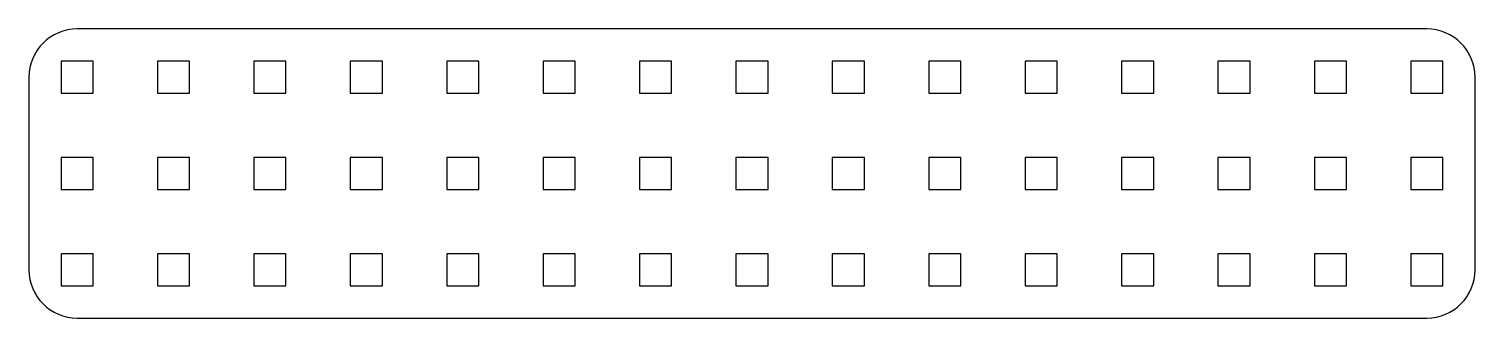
# Model space of a CAD drawing. Header units: millimetres. Extents: x 5 to 140, y 270 to 297.
import ezdxf

# ---------------------------------------------------------------- set-up
doc = ezdxf.new("R2010")
doc.units = ezdxf.units.MM
doc.layers.add('Default', color=7, linetype='Continuous')

# ---------------------------------------------------------------- blocks, each defined once
blk = doc.blocks.new('SE')
at = {"layer": 'Default', "color": 7, "linetype": 'Continuous'}
for p, q in [((7.89, 294.07), (7.89, 291.07)), ((10.89, 294.07), (7.89, 294.07)), ((10.89, 291.07), (10.89, 294.07)), ((7.89, 291.07), (10.89, 291.07))]:
    blk.add_line(p, q, dxfattribs=at)
blk = doc.blocks.new('SE1')
at = {"layer": 'Default', "color": 7, "linetype": 'Continuous'}
for p, q in [((16.89, 294.07), (16.89, 291.07)), ((19.89, 294.07), (16.89, 294.07)), ((19.89, 291.07), (19.89, 294.07)), ((16.89, 291.07), (19.89, 291.07))]:
    blk.add_line(p, q, dxfattribs=at)
blk = doc.blocks.new('SE2')
at = {"layer": 'Default', "color": 7, "linetype": 'Continuous'}
for p, q in [((25.89, 294.07), (25.89, 291.07)), ((28.89, 294.07), (25.89, 294.07)), ((28.89, 291.07), (28.89, 294.07)), ((25.89, 291.07), (28.89, 291.07))]:
    blk.add_line(p, q, dxfattribs=at)
blk = doc.blocks.new('SE3')
at = {"layer": 'Default', "color": 7, "linetype": 'Continuous'}
for p, q in [((34.89, 294.07), (34.89, 291.07)), ((37.89, 294.07), (34.89, 294.07)), ((37.89, 291.07), (37.89, 294.07)), ((34.89, 291.07), (37.89, 291.07))]:
    blk.add_line(p, q, dxfattribs=at)
blk = doc.blocks.new('SE4')
at = {"layer": 'Default', "color": 7, "linetype": 'Continuous'}
for p, q in [((43.89, 294.07), (43.89, 291.07)), ((46.89, 294.07), (43.89, 294.07)), ((46.89, 291.07), (46.89, 294.07)), ((43.89, 291.07), (46.89, 291.07))]:
    blk.add_line(p, q, dxfattribs=at)
blk = doc.blocks.new('SE5')
at = {"layer": 'Default', "color": 7, "linetype": 'Continuous'}
for p, q in [((52.89, 294.07), (52.89, 291.07)), ((55.89, 294.07), (52.89, 294.07)), ((55.89, 291.07), (55.89, 294.07)), ((52.89, 291.07), (55.89, 291.07))]:
    blk.add_line(p, q, dxfattribs=at)
blk = doc.blocks.new('SE6')
at = {"layer": 'Default', "color": 7, "linetype": 'Continuous'}
for p, q in [((61.89, 294.07), (61.89, 291.07)), ((64.89, 294.07), (61.89, 294.07)), ((64.89, 291.07), (64.89, 294.07)), ((61.89, 291.07), (64.89, 291.07))]:
    blk.add_line(p, q, dxfattribs=at)
blk = doc.blocks.new('SE7')
at = {"layer": 'Default', "color": 7, "linetype": 'Continuous'}
for p, q in [((70.89, 294.07), (70.89, 291.07)), ((73.89, 294.07), (70.89, 294.07)), ((73.89, 291.07), (73.89, 294.07)), ((70.89, 291.07), (73.89, 291.07))]:
    blk.add_line(p, q, dxfattribs=at)
blk = doc.blocks.new('SE8')
at = {"layer": 'Default', "color": 7, "linetype": 'Continuous'}
for p, q in [((79.89, 294.07), (79.89, 291.07)), ((82.89, 294.07), (79.89, 294.07)), ((82.89, 291.07), (82.89, 294.07)), ((79.89, 291.07), (82.89, 291.07))]:
    blk.add_line(p, q, dxfattribs=at)
blk = doc.blocks.new('SE9')
at = {"layer": 'Default', "color": 7, "linetype": 'Continuous'}
for p, q in [((88.89, 294.07), (88.89, 291.07)), ((91.89, 294.07), (88.89, 294.07)), ((91.89, 291.07), (91.89, 294.07)), ((88.89, 291.07), (91.89, 291.07))]:
    blk.add_line(p, q, dxfattribs=at)
blk = doc.blocks.new('SE10')
at = {"layer": 'Default', "color": 7, "linetype": 'Continuous'}
for p, q in [((97.89, 294.07), (97.89, 291.07)), ((100.89, 294.07), (97.89, 294.07)), ((100.89, 291.07), (100.89, 294.07)), ((97.89, 291.07), (100.89, 291.07))]:
    blk.add_line(p, q, dxfattribs=at)
blk = doc.blocks.new('SE11')
at = {"layer": 'Default', "color": 7, "linetype": 'Continuous'}
for p, q in [((106.89, 294.07), (106.89, 291.07)), ((109.89, 294.07), (106.89, 294.07)), ((109.89, 291.07), (109.89, 294.07)), ((106.89, 291.07), (109.89, 291.07))]:
    blk.add_line(p, q, dxfattribs=at)
blk = doc.blocks.new('SE12')
at = {"layer": 'Default', "color": 7, "linetype": 'Continuous'}
for p, q in [((115.89, 294.07), (115.89, 291.07)), ((118.89, 294.07), (115.89, 294.07)), ((118.89, 291.07), (118.89, 294.07)), ((115.89, 291.07), (118.89, 291.07))]:
    blk.add_line(p, q, dxfattribs=at)
blk = doc.blocks.new('SE13')
at = {"layer": 'Default', "color": 7, "linetype": 'Continuous'}
for p, q in [((124.89, 294.07), (124.89, 291.07)), ((127.89, 294.07), (124.89, 294.07)), ((127.89, 291.07), (127.89, 294.07)), ((124.89, 291.07), (127.89, 291.07))]:
    blk.add_line(p, q, dxfattribs=at)
blk = doc.blocks.new('SE14')
at = {"layer": 'Default', "color": 7, "linetype": 'Continuous'}
for p, q in [((133.89, 294.07), (133.89, 291.07)), ((136.89, 294.07), (133.89, 294.07)), ((136.89, 291.07), (136.89, 294.07)), ((133.89, 291.07), (136.89, 291.07))]:
    blk.add_line(p, q, dxfattribs=at)
blk = doc.blocks.new('SE15')
at = {"layer": 'Default', "color": 7, "linetype": 'Continuous'}
for p, q in [((7.89, 285.07), (7.89, 282.07)), ((10.89, 285.07), (7.89, 285.07)), ((10.89, 282.07), (10.89, 285.07)), ((7.89, 282.07), (10.89, 282.07))]:
    blk.add_line(p, q, dxfattribs=at)
blk = doc.blocks.new('SE16')
at = {"layer": 'Default', "color": 7, "linetype": 'Continuous'}
for p, q in [((16.89, 285.07), (16.89, 282.07)), ((19.89, 285.07), (16.89, 285.07)), ((19.89, 282.07), (19.89, 285.07)), ((16.89, 282.07), (19.89, 282.07))]:
    blk.add_line(p, q, dxfattribs=at)
blk = doc.blocks.new('SE17')
at = {"layer": 'Default', "color": 7, "linetype": 'Continuous'}
for p, q in [((25.89, 285.07), (25.89, 282.07)), ((28.89, 285.07), (25.89, 285.07)), ((28.89, 282.07), (28.89, 285.07)), ((25.89, 282.07), (28.89, 282.07))]:
    blk.add_line(p, q, dxfattribs=at)
blk = doc.blocks.new('SE18')
at = {"layer": 'Default', "color": 7, "linetype": 'Continuous'}
for p, q in [((34.89, 285.07), (34.89, 282.07)), ((37.89, 285.07), (34.89, 285.07)), ((37.89, 282.07), (37.89, 285.07)), ((34.89, 282.07), (37.89, 282.07))]:
    blk.add_line(p, q, dxfattribs=at)
blk = doc.blocks.new('SE19')
at = {"layer": 'Default', "color": 7, "linetype": 'Continuous'}
for p, q in [((43.89, 285.07), (43.89, 282.07)), ((46.89, 285.07), (43.89, 285.07)), ((46.89, 282.07), (46.89, 285.07)), ((43.89, 282.07), (46.89, 282.07))]:
    blk.add_line(p, q, dxfattribs=at)
blk = doc.blocks.new('SE20')
at = {"layer": 'Default', "color": 7, "linetype": 'Continuous'}
for p, q in [((52.89, 285.07), (52.89, 282.07)), ((55.89, 285.07), (52.89, 285.07)), ((55.89, 282.07), (55.89, 285.07)), ((52.89, 282.07), (55.89, 282.07))]:
    blk.add_line(p, q, dxfattribs=at)
blk = doc.blocks.new('SE21')
at = {"layer": 'Default', "color": 7, "linetype": 'Continuous'}
for p, q in [((61.89, 285.07), (61.89, 282.07)), ((64.89, 285.07), (61.89, 285.07)), ((64.89, 282.07), (64.89, 285.07)), ((61.89, 282.07), (64.89, 282.07))]:
    blk.add_line(p, q, dxfattribs=at)
blk = doc.blocks.new('SE22')
at = {"layer": 'Default', "color": 7, "linetype": 'Continuous'}
for p, q in [((70.89, 285.07), (70.89, 282.07)), ((73.89, 285.07), (70.89, 285.07)), ((73.89, 282.07), (73.89, 285.07)), ((70.89, 282.07), (73.89, 282.07))]:
    blk.add_line(p, q, dxfattribs=at)
blk = doc.blocks.new('SE23')
at = {"layer": 'Default', "color": 7, "linetype": 'Continuous'}
for p, q in [((79.89, 285.07), (79.89, 282.07)), ((82.89, 285.07), (79.89, 285.07)), ((82.89, 282.07), (82.89, 285.07)), ((79.89, 282.07), (82.89, 282.07))]:
    blk.add_line(p, q, dxfattribs=at)
blk = doc.blocks.new('SE24')
at = {"layer": 'Default', "color": 7, "linetype": 'Continuous'}
for p, q in [((88.89, 285.07), (88.89, 282.07)), ((91.89, 285.07), (88.89, 285.07)), ((91.89, 282.07), (91.89, 285.07)), ((88.89, 282.07), (91.89, 282.07))]:
    blk.add_line(p, q, dxfattribs=at)
blk = doc.blocks.new('SE25')
at = {"layer": 'Default', "color": 7, "linetype": 'Continuous'}
for p, q in [((97.89, 285.07), (97.89, 282.07)), ((100.89, 285.07), (97.89, 285.07)), ((100.89, 282.07), (100.89, 285.07)), ((97.89, 282.07), (100.89, 282.07))]:
    blk.add_line(p, q, dxfattribs=at)
blk = doc.blocks.new('SE26')
at = {"layer": 'Default', "color": 7, "linetype": 'Continuous'}
for p, q in [((106.89, 285.07), (106.89, 282.07)), ((109.89, 285.07), (106.89, 285.07)), ((109.89, 282.07), (109.89, 285.07)), ((106.89, 282.07), (109.89, 282.07))]:
    blk.add_line(p, q, dxfattribs=at)
blk = doc.blocks.new('SE27')
at = {"layer": 'Default', "color": 7, "linetype": 'Continuous'}
for p, q in [((115.89, 285.07), (115.89, 282.07)), ((118.89, 285.07), (115.89, 285.07)), ((118.89, 282.07), (118.89, 285.07)), ((115.89, 282.07), (118.89, 282.07))]:
    blk.add_line(p, q, dxfattribs=at)
blk = doc.blocks.new('SE28')
at = {"layer": 'Default', "color": 7, "linetype": 'Continuous'}
for p, q in [((124.89, 285.07), (124.89, 282.07)), ((127.89, 285.07), (124.89, 285.07)), ((127.89, 282.07), (127.89, 285.07)), ((124.89, 282.07), (127.89, 282.07))]:
    blk.add_line(p, q, dxfattribs=at)
blk = doc.blocks.new('SE29')
at = {"layer": 'Default', "color": 7, "linetype": 'Continuous'}
for p, q in [((133.89, 285.07), (133.89, 282.07)), ((136.89, 285.07), (133.89, 285.07)), ((136.89, 282.07), (136.89, 285.07)), ((133.89, 282.07), (136.89, 282.07))]:
    blk.add_line(p, q, dxfattribs=at)
blk = doc.blocks.new('SE30')
at = {"layer": 'Default', "color": 7, "linetype": 'Continuous'}
for p, q in [((7.89, 276.07), (7.89, 273.07)), ((10.89, 276.07), (7.89, 276.07)), ((10.89, 273.07), (10.89, 276.07)), ((7.89, 273.07), (10.89, 273.07))]:
    blk.add_line(p, q, dxfattribs=at)
blk = doc.blocks.new('SE31')
at = {"layer": 'Default', "color": 7, "linetype": 'Continuous'}
for p, q in [((16.89, 276.07), (16.89, 273.07)), ((19.89, 276.07), (16.89, 276.07)), ((19.89, 273.07), (19.89, 276.07)), ((16.89, 273.07), (19.89, 273.07))]:
    blk.add_line(p, q, dxfattribs=at)
blk = doc.blocks.new('SE32')
at = {"layer": 'Default', "color": 7, "linetype": 'Continuous'}
for p, q in [((25.89, 276.07), (25.89, 273.07)), ((28.89, 276.07), (25.89, 276.07)), ((28.89, 273.07), (28.89, 276.07)), ((25.89, 273.07), (28.89, 273.07))]:
    blk.add_line(p, q, dxfattribs=at)
blk = doc.blocks.new('SE33')
at = {"layer": 'Default', "color": 7, "linetype": 'Continuous'}
for p, q in [((34.89, 276.07), (34.89, 273.07)), ((37.89, 276.07), (34.89, 276.07)), ((37.89, 273.07), (37.89, 276.07)), ((34.89, 273.07), (37.89, 273.07))]:
    blk.add_line(p, q, dxfattribs=at)
blk = doc.blocks.new('SE34')
at = {"layer": 'Default', "color": 7, "linetype": 'Continuous'}
for p, q in [((43.89, 276.07), (43.89, 273.07)), ((46.89, 276.07), (43.89, 276.07)), ((46.89, 273.07), (46.89, 276.07)), ((43.89, 273.07), (46.89, 273.07))]:
    blk.add_line(p, q, dxfattribs=at)
blk = doc.blocks.new('SE35')
at = {"layer": 'Default', "color": 7, "linetype": 'Continuous'}
for p, q in [((52.89, 276.07), (52.89, 273.07)), ((55.89, 276.07), (52.89, 276.07)), ((55.89, 273.07), (55.89, 276.07)), ((52.89, 273.07), (55.89, 273.07))]:
    blk.add_line(p, q, dxfattribs=at)
blk = doc.blocks.new('SE36')
at = {"layer": 'Default', "color": 7, "linetype": 'Continuous'}
for p, q in [((61.89, 276.07), (61.89, 273.07)), ((64.89, 276.07), (61.89, 276.07)), ((64.89, 273.07), (64.89, 276.07)), ((61.89, 273.07), (64.89, 273.07))]:
    blk.add_line(p, q, dxfattribs=at)
blk = doc.blocks.new('SE37')
at = {"layer": 'Default', "color": 7, "linetype": 'Continuous'}
for p, q in [((70.89, 276.07), (70.89, 273.07)), ((73.89, 276.07), (70.89, 276.07)), ((73.89, 273.07), (73.89, 276.07)), ((70.89, 273.07), (73.89, 273.07))]:
    blk.add_line(p, q, dxfattribs=at)
blk = doc.blocks.new('SE38')
at = {"layer": 'Default', "color": 7, "linetype": 'Continuous'}
for p, q in [((79.89, 276.07), (79.89, 273.07)), ((82.89, 276.07), (79.89, 276.07)), ((82.89, 273.07), (82.89, 276.07)), ((79.89, 273.07), (82.89, 273.07))]:
    blk.add_line(p, q, dxfattribs=at)
blk = doc.blocks.new('SE39')
at = {"layer": 'Default', "color": 7, "linetype": 'Continuous'}
for p, q in [((88.89, 276.07), (88.89, 273.07)), ((91.89, 276.07), (88.89, 276.07)), ((91.89, 273.07), (91.89, 276.07)), ((88.89, 273.07), (91.89, 273.07))]:
    blk.add_line(p, q, dxfattribs=at)
blk = doc.blocks.new('SE40')
at = {"layer": 'Default', "color": 7, "linetype": 'Continuous'}
for p, q in [((97.89, 276.07), (97.89, 273.07)), ((100.89, 276.07), (97.89, 276.07)), ((100.89, 273.07), (100.89, 276.07)), ((97.89, 273.07), (100.89, 273.07))]:
    blk.add_line(p, q, dxfattribs=at)
blk = doc.blocks.new('SE41')
at = {"layer": 'Default', "color": 7, "linetype": 'Continuous'}
for p, q in [((106.89, 276.07), (106.89, 273.07)), ((109.89, 276.07), (106.89, 276.07)), ((109.89, 273.07), (109.89, 276.07)), ((106.89, 273.07), (109.89, 273.07))]:
    blk.add_line(p, q, dxfattribs=at)
blk = doc.blocks.new('SE42')
at = {"layer": 'Default', "color": 7, "linetype": 'Continuous'}
for p, q in [((115.89, 276.07), (115.89, 273.07)), ((118.89, 276.07), (115.89, 276.07)), ((118.89, 273.07), (118.89, 276.07)), ((115.89, 273.07), (118.89, 273.07))]:
    blk.add_line(p, q, dxfattribs=at)
blk = doc.blocks.new('SE43')
at = {"layer": 'Default', "color": 7, "linetype": 'Continuous'}
for p, q in [((124.89, 276.07), (124.89, 273.07)), ((127.89, 276.07), (124.89, 276.07)), ((127.89, 273.07), (127.89, 276.07)), ((124.89, 273.07), (127.89, 273.07))]:
    blk.add_line(p, q, dxfattribs=at)
blk = doc.blocks.new('SE44')
at = {"layer": 'Default', "color": 7, "linetype": 'Continuous'}
for p, q in [((133.89, 276.07), (133.89, 273.07)), ((136.89, 276.07), (133.89, 276.07)), ((136.89, 273.07), (136.89, 276.07)), ((133.89, 273.07), (136.89, 273.07))]:
    blk.add_line(p, q, dxfattribs=at)

msp = doc.modelspace()

# ---------------------------------------------------------------- linework, layer by layer
at = {"layer": 'Default', "color": 7, "linetype": 'Continuous'}
for p, q in [((135.39, 297.07), (9.39, 297.07)), ((4.89, 292.57), (4.89, 274.57)), ((139.89, 274.57), (139.89, 292.57)), ((9.39, 270.07), (135.39, 270.07))]:
    msp.add_line(p, q, dxfattribs=at)
for centre, start, end in [((9.39, 292.57), 90, 180), ((135.39, 292.57), 0, 90), ((9.39, 274.57), 180, 270), ((135.39, 274.57), 270, 0)]:
    msp.add_arc(centre, 4.5, start, end, dxfattribs=at)

# ---------------------------------------------------------------- block references
at = {"layer": 'Default'}
for name in ['SE', 'SE1', 'SE2', 'SE3', 'SE4', 'SE5', 'SE6', 'SE7', 'SE8', 'SE9', 'SE10', 'SE11', 'SE12', 'SE13', 'SE14', 'SE15', 'SE16', 'SE17', 'SE18', 'SE19', 'SE20', 'SE21', 'SE22', 'SE23', 'SE24', 'SE25', 'SE26', 'SE27', 'SE28', 'SE29', 'SE30', 'SE31', 'SE32', 'SE33', 'SE34', 'SE35', 'SE36', 'SE37', 'SE38', 'SE39', 'SE40', 'SE41', 'SE42', 'SE43', 'SE44']:
    msp.add_blockref(name, (0, 0), dxfattribs=at)

doc.saveas('drawing.dxf')
